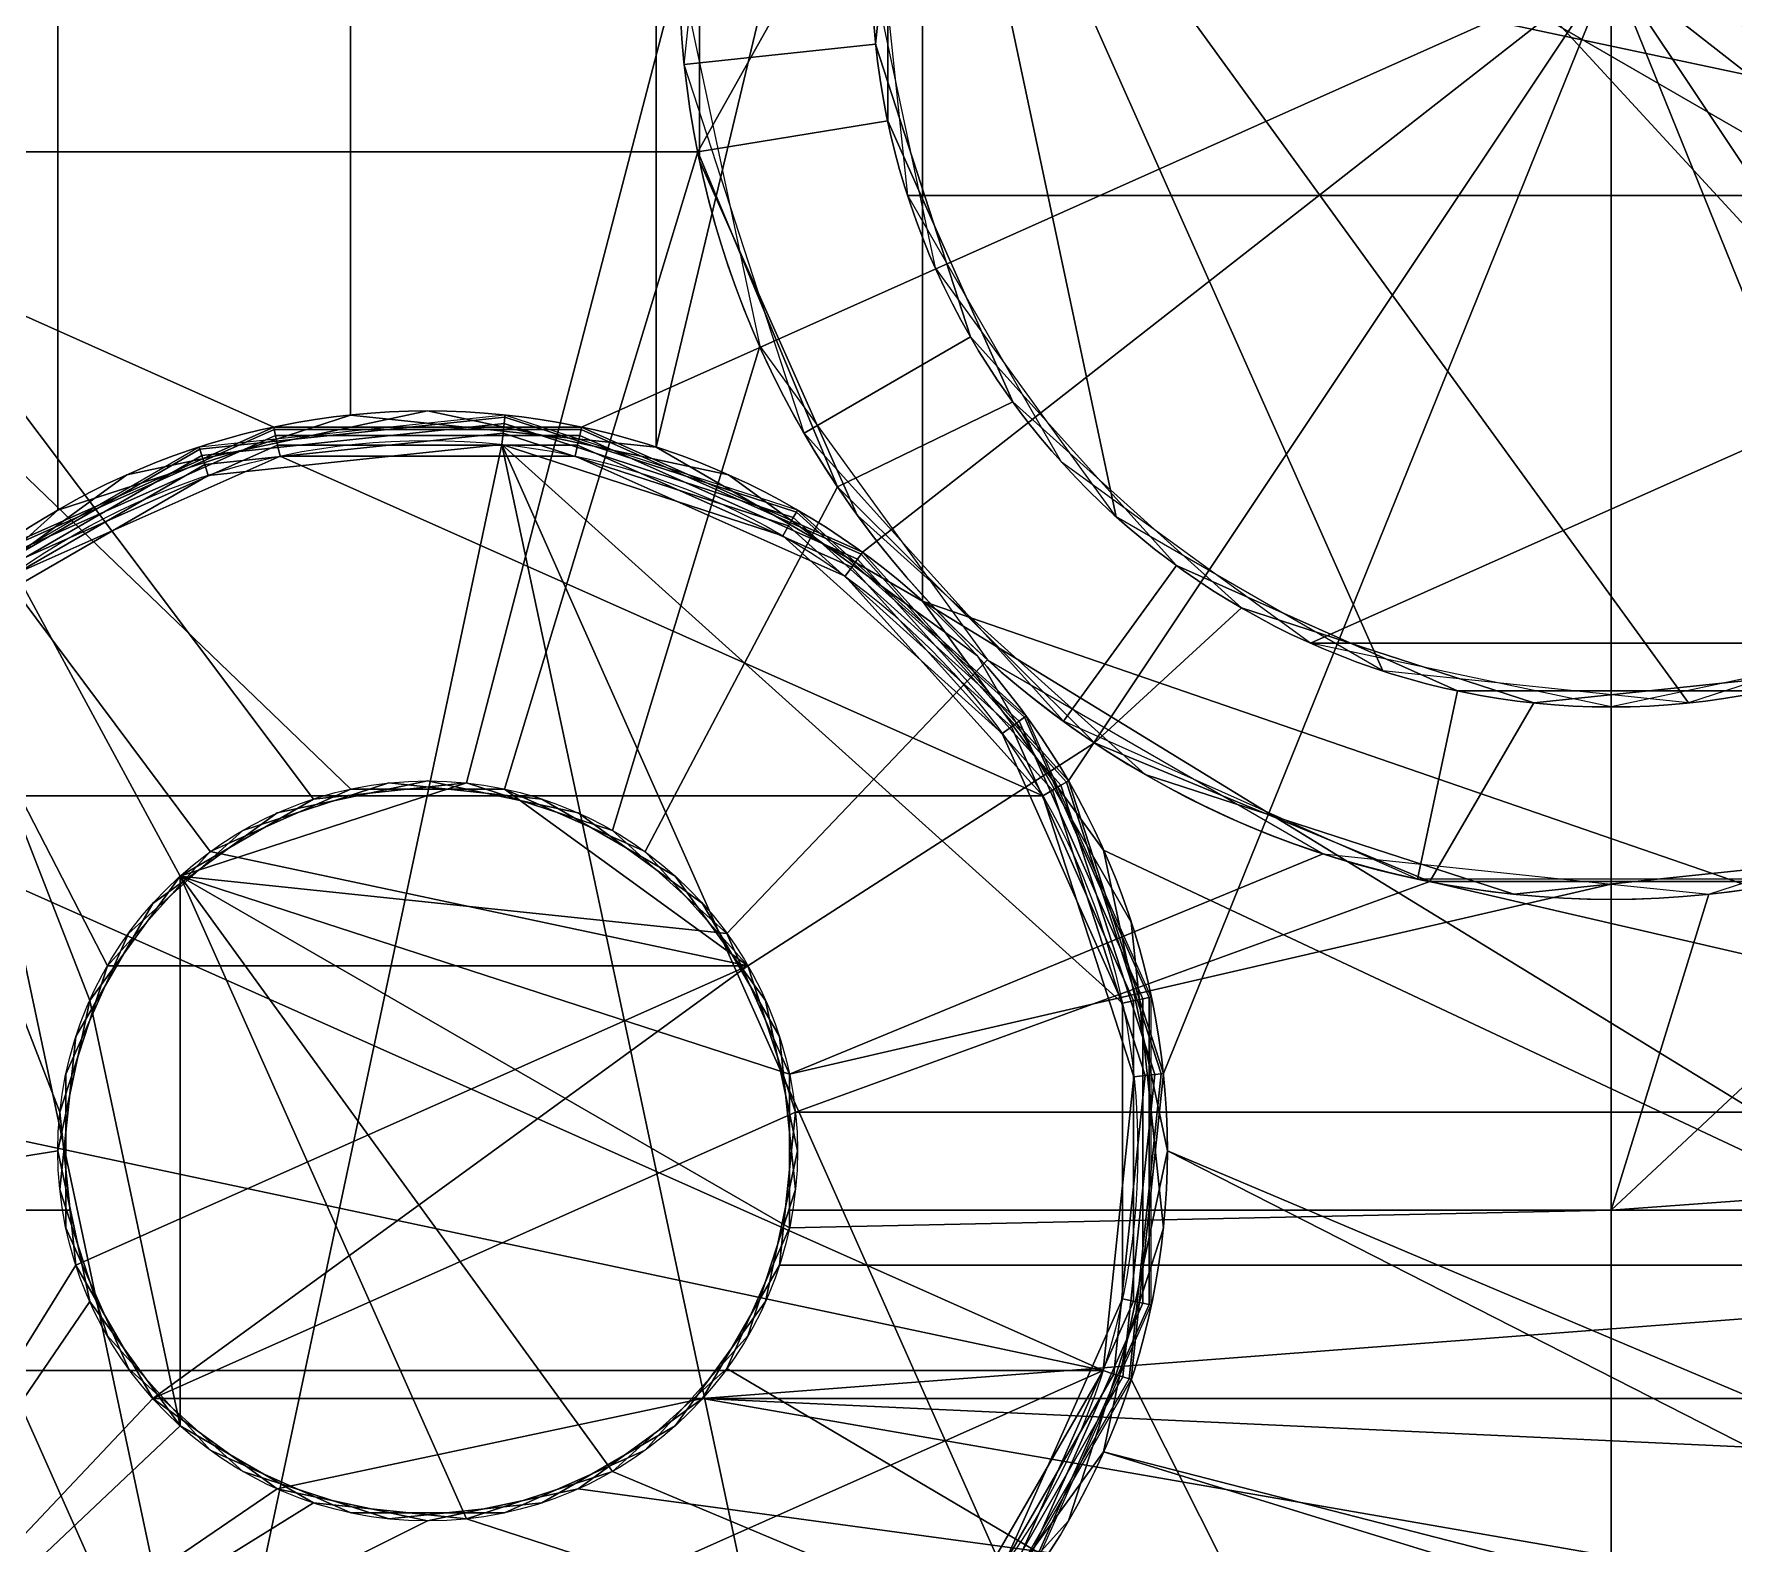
# Model space of a CAD drawing. Header units: millimetres. Extents: x -7.6 to 23.6, y 0 to 40.
# Drawn here: x 2.67 to 8.41, y 2.67 to 7.77 of the extents above; entities that cross this region are included whole.
import ezdxf

# ---------------------------------------------------------------- set-up
doc = ezdxf.new("R2010")
doc.units = ezdxf.units.MM
doc.layers.add('1', color=7, linetype='CONTINUOUS', true_color=0xffffff)

msp = doc.modelspace()

# ---------------------------------------------------------------- linework, layer by layer
at = {"layer": '1', "color": 253, "linetype": 'CONTINUOUS', "lineweight": 13}
for p, q in [((1.5, 7.375), (4.9126, 7.375)), ((1.5, 7.375, 2.2), (4.9126, 7.375, 2.2)), ((4.9126, 7.375, 2.2), (4.9126, 7.375))]:
    msp.add_line(p, q, dxfattribs=at)
at = {"layer": '1', "color": 30, "linetype": 'CONTINUOUS', "lineweight": 13}
for centre, radius in [((8, 8, 6.4), 3.15), ((8, 8, 3.2), 3.15), ((8, 8, 6.4), 2.5), ((8, 8, 8.6), 2.5), ((8, 8, 3.2), 2.5), ((8, 8, 5.4), 2.5), ((4, 4, 9.6), 2.5), ((4, 4, 6.4), 2.5), ((4, 4, 11.4), 2.4), ((4, 4, 8.2), 2.4), ((4, 4, 10.15), 1.25), ((4, 4, 8.6), 1.25), ((4, 4, 6.95), 1.25), ((4, 4, 5.4), 1.25)]:
    msp.add_circle(centre, radius, dxfattribs=at)
at = {"layer": '1', "color": 30, "linetype": 'CONTINUOUS', "lineweight": 13, "extrusion": (0, 0, -1)}
for centre, radius in [((-8, 8, -8.6), 3.15), ((-8, 8, -5.4), 3.15), ((-4, 4, -11.3), 2.5), ((-4, 4, -8.1), 2.5)]:
    msp.add_circle(centre, radius, dxfattribs=at)
at = {"layer": '1', "color": 253, "linetype": 'CONTINUOUS', "lineweight": 13}
for centre, radius in [((8, 8, 2.2), 2.5), ((4, 4, 3.2), 2.5), ((4, 4, 5), 2.4), ((4, 4, 3.75), 1.25), ((4, 4, 2.2), 1.25)]:
    msp.add_circle(centre, radius, dxfattribs=at)
at = {"layer": '1', "color": 253, "linetype": 'CONTINUOUS', "lineweight": 13, "extrusion": (0, 0, -1)}
for centre in [(-8, 8), (-4, 4, -4.9)]:
    msp.add_circle(centre, 2.5, dxfattribs=at)
for centre in [(-8, 8, -2.2), (-8, 8)]:
    msp.add_arc(centre, 3.15, 191.44415, 348.55585, dxfattribs=at)
at = {"layer": '1', "color": 253, "linetype": 'CONTINUOUS', "lineweight": 13}
for points in [[(10.75, 6.1651, 3.2), (6.5, 12, 3.2), (6.2839, 10.9832, 3.2)], [(10.75, 9.8349, 3.2), (6.5, 12, 3.2), (10.75, 6.1651, 3.2)], [(6.2839, 10.9832, 3.2), (5.6728, 10.1421, 3.2), (9.9775, 5.4695, 3.2), (10.75, 6.1651, 3.2)], [(2.75, 9.8349, 3.2), (1.9775, 10.5305, 3.2), (1.9775, 5.4695, 3.2)], [(5.8349, 9.25, 2.2), (6.5305, 10.0225, 2.2), (7.4802, 10.4454, 2.2), (10.3776, 7.2275, 2.2)], [(10.3776, 7.2275, 2.2), (7.4802, 10.4454, 2.2), (8.5198, 10.4454, 2.2)], [(5.6728, 10.1421, 3.2), (4.7725, 6.3776, 3.2), (5.6728, 5.8579, 3.2)], [(4.7725, 6.3776, 3.2), (5.6728, 10.1421, 3.2), (4.7725, 9.6224, 3.2)], [(5.6728, 5.8579, 3.2), (9.5546, 4.5198, 3.2), (9.9775, 5.4695, 3.2), (5.6728, 10.1421, 3.2)], [(2.75, 9.8349, 3.2), (1.9775, 5.4695, 3.2), (2.75, 6.1651, 3.2)], [(2.75, 6.1651, 3.2), (3.7387, 6.4863, 3.2), (3.7387, 9.5137, 3.2), (2.75, 9.8349, 3.2)], [(4.7725, 9.6224, 3.2), (3.7387, 9.5137, 3.2), (3.7387, 6.4863, 3.2), (4.7725, 6.3776, 3.2)], [(10.3776, 7.2275, 2.2), (5.5137, 8.2613, 2.2), (5.8349, 9.25, 2.2)], [(5.6224, 8.7725), (5.6224, 8.7725, 2.2), (5.5137, 7.7387, 2.2), (5.5137, 7.7387)], [(4.9126, 7.375), (1.5, 7.375), (1.5, 8.625), (5.5546, 8.5198)], [(4.9126, 7.375), (5.5546, 8.5198), (5.5546, 7.4802)], [(5.6224, 7.2275, 2.2), (5.5137, 8.2613, 2.2), (10.3776, 7.2275, 2.2)], [(5.5137, 7.7387), (5.5137, 7.7387, 2.2), (5.8349, 6.75, 2.2), (5.8349, 6.75)], [(5.5546, 7.4802), (5.9775, 6.5305), (5.3851, 6.2436), (4.9126, 7.375)], [(1.5, 7.375, 2.2), (4.9126, 7.375, 2.2), (4.2599, 5.2227, 2.2), (3.7401, 5.2227, 2.2)], [(1.5, 7.375, 2.2), (3.2653, 5.0113, 2.2), (2.9175, 4.625, 2.2)], [(3.7401, 5.2227, 2.2), (3.2653, 5.0113, 2.2), (1.5, 7.375, 2.2)], [(1.5, 1.5, 2.2), (1.5, 7.375, 2.2), (2.7568, 4.1307, 2.2), (2.8112, 3.6137, 2.2)], [(2.9175, 4.625, 2.2), (2.7568, 4.1307, 2.2), (1.5, 7.375, 2.2)], [(1.5, 7.375, 2.2), (1.5, 7.375), (4.9126, 7.375), (4.9126, 7.375, 2.2)], [(4.9126, 7.375, 2.2), (5.3851, 6.2436, 2.2), (4.7347, 5.0113, 2.2), (4.2599, 5.2227, 2.2)], [(5.3851, 6.2436), (5.3851, 6.2436, 2.2), (4.9126, 7.375, 2.2), (4.9126, 7.375)], [(10.3776, 7.2275, 2.2), (6.9832, 5.7161, 2.2), (6.1421, 6.3272, 2.2), (5.6224, 7.2275, 2.2)], [(6.9832, 5.7161, 2.2), (10.3776, 7.2275, 2.2), (9.8579, 6.3272, 2.2), (9.0168, 5.7161, 2.2)], [(5.8349, 6.75), (5.8349, 6.75, 2.2), (6.5305, 5.9775, 2.2), (6.5305, 5.9775)], [(2.9832, 6.2839, 3.2), (2.9832, 6.2839, 4.9), (4, 6.5, 4.9), (4, 6.5, 3.2)], [(4, 6.5, 3.2), (4, 6.5, 4.9), (5.0168, 6.2839, 4.9), (5.0168, 6.2839, 3.2)], [(5.9775, 6.5305), (6.75, 5.8349), (6.2538, 5.3783), (5.3851, 6.2436)], [(2.535, 6.0164, 4.9383), (3.4818, 6.4379, 4.9383), (3.4802, 6.4454, 4.9), (2.5305, 6.0225, 4.9)], [(2.5478, 5.9988, 4.9707), (3.4863, 6.4167, 4.9707), (3.4818, 6.4379, 4.9383), (2.535, 6.0164, 4.9383)], [(3.4818, 6.4379, 4.9383), (4.5182, 6.4379, 4.9383), (4.5198, 6.4454, 4.9), (3.4802, 6.4454, 4.9)], [(3.4863, 6.4167, 4.9707), (4.5137, 6.4167, 4.9707), (4.5182, 6.4379, 4.9383), (3.4818, 6.4379, 4.9383)], [(4.5137, 6.4167, 4.9707), (5.4522, 5.9988, 4.9707), (5.465, 6.0164, 4.9383), (4.5182, 6.4379, 4.9383)], [(4.5182, 6.4379, 4.9383), (5.465, 6.0164, 4.9383), (5.4695, 6.0225, 4.9), (4.5198, 6.4454, 4.9)], [(2.5668, 5.9726, 4.9924), (3.4931, 6.385, 4.9924), (3.4863, 6.4167, 4.9707), (2.5478, 5.9988, 4.9707)], [(2.5893, 5.9416, 5), (3.501, 6.3476, 5), (3.4931, 6.385, 4.9924), (2.5668, 5.9726, 4.9924)], [(3.4931, 6.385, 4.9924), (4.5069, 6.385, 4.9924), (4.5137, 6.4167, 4.9707), (3.4863, 6.4167, 4.9707)], [(3.501, 6.3476, 5), (4.499, 6.3476, 5), (4.5069, 6.385, 4.9924), (3.4931, 6.385, 4.9924)], [(4.499, 6.3476, 5), (5.4107, 5.9416, 5), (5.4332, 5.9726, 4.9924), (4.5069, 6.385, 4.9924)], [(4.5069, 6.385, 4.9924), (5.4332, 5.9726, 4.9924), (5.4522, 5.9988, 4.9707), (4.5137, 6.4167, 4.9707)], [(3.501, 6.3476, 5), (2.5893, 5.9416, 5), (1.9215, 5.2, 5), (6.0785, 5.2, 5)], [(6.0785, 5.2, 5), (5.4107, 5.9416, 5), (4.499, 6.3476, 5), (3.501, 6.3476, 5)], [(2.1421, 5.6728, 3.2), (2.1421, 5.6728, 4.9), (2.9832, 6.2839, 4.9), (2.9832, 6.2839, 3.2)], [(5.0168, 6.2839, 3.2), (5.0168, 6.2839, 4.9), (5.8579, 5.6728, 4.9), (5.8579, 5.6728, 3.2)], [(5.0825, 4.625, 2.2), (4.7347, 5.0113, 2.2), (5.3851, 6.2436, 2.2), (6.2538, 5.3783, 2.2)], [(6.2538, 5.3783), (6.2538, 5.3783, 2.2), (5.3851, 6.2436, 2.2), (5.3851, 6.2436)], [(5.4332, 5.9726, 4.9924), (6.1116, 5.2191, 4.9924), (6.1397, 5.2354, 4.9707), (5.4522, 5.9988, 4.9707)], [(5.4522, 5.9988, 4.9707), (6.1397, 5.2354, 4.9707), (6.1585, 5.2462, 4.9383), (5.465, 6.0164, 4.9383)], [(5.465, 6.0164, 4.9383), (6.1585, 5.2462, 4.9383), (6.1651, 5.25, 4.9), (5.4695, 6.0225, 4.9)], [(6.5305, 5.9775), (6.5305, 5.9775, 2.2), (7.4802, 5.5546, 2.2), (7.4802, 5.5546)], [(5.4107, 5.9416, 5), (6.0785, 5.2, 5), (6.1116, 5.2191, 4.9924), (5.4332, 5.9726, 4.9924)], [(5.6728, 5.8579, 3.2), (9.5546, 3.4802, 3.2), (9.5546, 4.5198, 3.2)], [(9.5546, 3.4802, 3.2), (5.6728, 5.8579, 3.2), (6.2839, 5.0168, 3.2)], [(7.387, 4.9102), (6.2538, 5.3783), (6.75, 5.8349), (7.7387, 5.5137)], [(9.0168, 5.7161, 2.2), (8, 5.5, 2.2), (6.9832, 5.7161, 2.2)], [(5.8579, 5.6728, 3.2), (5.8579, 5.6728, 4.9), (6.3776, 4.7725, 4.9), (6.3776, 4.7725, 3.2)], [(8.613, 4.9102), (7.387, 4.9102), (7.7387, 5.5137), (8.7725, 5.6224)], [(7.4802, 5.5546), (7.4802, 5.5546, 2.2), (8.5198, 5.5546, 2.2), (8.5198, 5.5546)], [(5.2432, 4.1307, 2.2), (5.0825, 4.625, 2.2), (6.2538, 5.3783, 2.2), (7.387, 4.9102, 2.2)], [(7.387, 4.9102), (7.387, 4.9102, 2.2), (6.2538, 5.3783, 2.2), (6.2538, 5.3783)], [(4, 5.25, 2.2), (4, 5.25, 3.75), (3.4916, 5.1419, 3.75), (3.4916, 5.1419, 2.2)], [(4.5084, 5.1419, 2.2), (4.5084, 5.1419, 3.75), (4, 5.25, 3.75), (4, 5.25, 2.2)], [(6.1116, 5.2191, 4.9924), (6.4249, 4.2549, 4.9924), (6.4572, 4.2583, 4.9707), (6.1397, 5.2354, 4.9707)], [(6.1397, 5.2354, 4.9707), (6.4572, 4.2583, 4.9707), (6.4787, 4.2605, 4.9383), (6.1585, 5.2462, 4.9383)], [(6.1585, 5.2462, 4.9383), (6.4787, 4.2605, 4.9383), (6.4863, 4.2613, 4.9), (6.1651, 5.25, 4.9)], [(1.9215, 5.2, 5), (1.6131, 4.2509, 5), (6.2825, 3.2584, 5)], [(1.9215, 5.2, 5), (6.2825, 3.2584, 5), (6.3869, 4.2509, 5), (6.0785, 5.2, 5)], [(5.0825, 4.625, 3.75), (3.2653, 5.0113, 3.75), (3.7401, 5.2227, 3.75), (4.2599, 5.2227, 3.75)], [(4.2599, 5.2227, 3.75), (4.7347, 5.0113, 3.75), (5.0825, 4.625, 3.75)], [(6.0785, 5.2, 5), (6.3869, 4.2509, 5), (6.4249, 4.2549, 4.9924), (6.1116, 5.2191, 4.9924)], [(3.4916, 5.1419, 2.2), (3.4916, 5.1419, 3.75), (3.0711, 4.8364, 3.75), (3.0711, 4.8364, 2.2)], [(4.9289, 4.8364, 2.2), (4.9289, 4.8364, 3.75), (4.5084, 5.1419, 3.75), (4.5084, 5.1419, 2.2)], [(2.9175, 4.625, 3.75), (3.2653, 5.0113, 3.75), (5.0825, 4.625, 3.75)], [(6.2839, 5.0168, 3.2), (6.5, 4, 3.2), (9.9775, 2.5305, 3.2), (9.5546, 3.4802, 3.2)], [(7.387, 4.9102, 2.2), (10.7568, 4.1307, 2.2), (5.2432, 4.1307, 2.2)], [(10.7568, 4.1307, 2.2), (7.387, 4.9102, 2.2), (8.613, 4.9102, 2.2)], [(8.613, 4.9102), (8.613, 4.9102, 2.2), (7.387, 4.9102, 2.2), (7.387, 4.9102)], [(3.0711, 4.8364, 2.2), (3.0711, 4.8364, 3.75), (2.8112, 4.3863, 3.75), (2.8112, 4.3863, 2.2)], [(5.1888, 4.3863, 2.2), (5.1888, 4.3863, 3.75), (4.9289, 4.8364, 3.75), (4.9289, 4.8364, 2.2)], [(6.3776, 4.7725, 3.2), (6.3776, 4.7725, 4.9), (6.4863, 3.7387, 4.9), (6.4863, 3.7387, 3.2)], [(5.0825, 4.625, 3.75), (2.8112, 3.6137, 3.75), (2.7568, 4.1307, 3.75), (2.9175, 4.625, 3.75)], [(5.0825, 4.625, 3.75), (3.0711, 3.1636, 3.75), (2.8112, 3.6137, 3.75)], [(3.0711, 3.1636, 3.75), (5.0825, 4.625, 3.75), (5.2432, 4.1307, 3.75)], [(2.8112, 4.3863, 2.2), (2.8112, 4.3863, 3.75), (2.7568, 3.8693, 3.75), (2.7568, 3.8693, 2.2)], [(5.2432, 3.8693, 2.2), (5.2432, 3.8693, 3.75), (5.1888, 4.3863, 3.75), (5.1888, 4.3863, 2.2)], [(6.3869, 4.2509, 5), (6.2825, 3.2584, 5), (6.3189, 3.2465, 4.9924), (6.4249, 4.2549, 4.9924)], [(6.4249, 4.2549, 4.9924), (6.3189, 3.2465, 4.9924), (6.3498, 3.2365, 4.9707), (6.4572, 4.2583, 4.9707)], [(6.4572, 4.2583, 4.9707), (6.3498, 3.2365, 4.9707), (6.3704, 3.2298, 4.9383), (6.4787, 4.2605, 4.9383)], [(6.4787, 4.2605, 4.9383), (6.3704, 3.2298, 4.9383), (6.3776, 3.2275, 4.9), (6.4863, 4.2613, 4.9)], [(6.2825, 3.2584, 5), (1.6131, 4.2509, 5), (1.7175, 3.2584, 5)], [(5.2432, 4.1307, 3.75), (5.1888, 3.6137, 3.75), (4.9289, 3.1636, 3.75), (3.0711, 3.1636, 3.75)], [(5.1888, 3.6137, 2.2), (5.2432, 4.1307, 2.2), (10.7568, 4.1307, 2.2), (10.8112, 3.6137, 2.2)], [(10.75, 1.8349, 3.2), (6.5, 4, 3.2), (6.2839, 2.9832, 3.2)], [(6.5, 4, 3.2), (10.75, 1.8349, 3.2), (9.9775, 2.5305, 3.2)], [(2.7568, 3.8693, 2.2), (2.7568, 3.8693, 3.75), (2.9175, 3.375, 3.75), (2.9175, 3.375, 2.2)], [(5.0825, 3.375, 2.2), (5.0825, 3.375, 3.75), (5.2432, 3.8693, 3.75), (5.2432, 3.8693, 2.2)], [(6.4863, 3.7387, 3.2), (6.4863, 3.7387, 4.9), (6.1651, 2.75, 4.9), (6.1651, 2.75, 3.2)], [(1.5, 1.5, 2.2), (2.8112, 3.6137, 2.2), (3.0711, 3.1636, 2.2)], [(4.9289, 3.1636, 2.2), (10.8112, 3.6137, 2.2), (11.0711, 3.1636, 2.2)], [(10.8112, 3.6137, 2.2), (4.9289, 3.1636, 2.2), (5.1888, 3.6137, 2.2)], [(2.9175, 3.375, 2.2), (2.9175, 3.375, 3.75), (3.2653, 2.9887, 3.75), (3.2653, 2.9887, 2.2)], [(4.7347, 2.9887, 2.2), (4.7347, 2.9887, 3.75), (5.0825, 3.375, 3.75), (5.0825, 3.375, 2.2)], [(1.7175, 3.2584, 5), (2.2165, 2.3941, 5), (3.0238, 1.8075, 5), (6.2825, 3.2584, 5)], [(4.9762, 1.8075, 5), (5.7835, 2.3941, 5), (6.2825, 3.2584, 5), (3.0238, 1.8075, 5)], [(6.2825, 3.2584, 5), (5.7835, 2.3941, 5), (5.812, 2.3685, 4.9924), (6.3189, 3.2465, 4.9924)], [(6.3189, 3.2465, 4.9924), (5.812, 2.3685, 4.9924), (5.8361, 2.3468, 4.9707), (6.3498, 3.2365, 4.9707)], [(6.3498, 3.2365, 4.9707), (5.8361, 2.3468, 4.9707), (5.8522, 2.3323, 4.9383), (6.3704, 3.2298, 4.9383)], [(6.3704, 3.2298, 4.9383), (5.8522, 2.3323, 4.9383), (5.8579, 2.3272, 4.9), (6.3776, 3.2275, 4.9)], [(3.0711, 3.1636, 2.2), (3.4916, 2.8581, 2.2), (1.5, 1.5, 2.2)], [(3.4916, 2.8581, 3.75), (3.0711, 3.1636, 3.75), (4.9289, 3.1636, 3.75)], [(4.9289, 3.1636, 3.75), (4.5084, 2.8581, 3.75), (4, 2.75, 3.75), (3.4916, 2.8581, 3.75)], [(4.5084, 2.8581, 2.2), (4.9289, 3.1636, 2.2), (14.5, 1.5, 2.2)], [(14.5, 1.5, 2.2), (4.9289, 3.1636, 2.2), (11.4916, 2.8581, 2.2), (12, 2.75, 2.2)], [(11.0711, 3.1636, 2.2), (11.4916, 2.8581, 2.2), (4.9289, 3.1636, 2.2)], [(3.2653, 2.9887, 2.2), (3.2653, 2.9887, 3.75), (3.7401, 2.7773, 3.75), (3.7401, 2.7773, 2.2)], [(4.2599, 2.7773, 2.2), (4.2599, 2.7773, 3.75), (4.7347, 2.9887, 3.75), (4.7347, 2.9887, 2.2)], [(6.2839, 2.9832, 3.2), (5.6728, 2.1421, 3.2), (16, 0, 3.2)], [(6.2839, 2.9832, 3.2), (16, 0, 3.2), (11.7387, 1.5137, 3.2), (10.75, 1.8349, 3.2)], [(14.5, 1.5, 2.2), (1.5, 1.5, 2.2), (4, 2.75, 2.2), (4.5084, 2.8581, 2.2)], [(3.4916, 2.8581, 2.2), (4, 2.75, 2.2), (1.5, 1.5, 2.2)], [(3.7401, 2.7773, 2.2), (3.7401, 2.7773, 3.75), (4.2599, 2.7773, 3.75), (4.2599, 2.7773, 2.2)], [(6.1651, 2.75, 3.2), (6.1651, 2.75, 4.9), (5.4695, 1.9775, 4.9), (5.4695, 1.9775, 3.2)]]:
    msp.add_3dface(points, dxfattribs=at)
at = {"layer": '1', "color": 30, "linetype": 'CONTINUOUS', "lineweight": 13}
for points in [[(10.4454, 7.4802, 8.6), (7.2275, 10.3776, 8.6), (8.2613, 10.4863, 8.6), (9.25, 10.1651, 8.6)], [(10.4454, 7.4802, 5.4), (7.2275, 10.3776, 5.4), (8.2613, 10.4863, 5.4), (9.25, 10.1651, 5.4)], [(10.4454, 7.4802, 8.6), (5.7161, 9.0168, 8.6), (6.3272, 9.8579, 8.6), (7.2275, 10.3776, 8.6)], [(10.4454, 7.4802, 5.4), (5.7161, 9.0168, 5.4), (6.3272, 9.8579, 5.4), (7.2275, 10.3776, 5.4)], [(5.6224, 8.7725, 6.4), (5.5137, 7.7387, 6.4), (4.8673, 7.6707, 6.4), (5.0042, 8.9734, 6.4)], [(5.6224, 8.7725, 3.2), (5.5137, 7.7387, 3.2), (4.8673, 7.6707, 3.2), (5.0042, 8.9734, 3.2)], [(6.3272, 6.1421, 8.6), (5.7161, 6.9832, 8.6), (5.5, 8, 8.6), (5.7161, 9.0168, 8.6)], [(6.3272, 6.1421, 5.4), (5.7161, 6.9832, 5.4), (5.5, 8, 5.4), (5.7161, 9.0168, 5.4)], [(5.7161, 9.0168, 8.6), (7.2275, 5.6224, 8.6), (6.3272, 6.1421, 8.6)], [(5.7161, 9.0168, 8.6), (10.0225, 6.5305, 8.6), (9.25, 5.8349, 8.6), (8.2613, 5.5137, 8.6)], [(8.2613, 5.5137, 8.6), (7.2275, 5.6224, 8.6), (5.7161, 9.0168, 8.6)], [(5.7161, 9.0168, 8.6), (10.4454, 7.4802, 8.6), (10.0225, 6.5305, 8.6)], [(5.7161, 9.0168, 5.4), (7.2275, 5.6224, 5.4), (6.3272, 6.1421, 5.4)], [(5.7161, 9.0168, 5.4), (10.0225, 6.5305, 5.4), (9.25, 5.8349, 5.4), (8.2613, 5.5137, 5.4)], [(8.2613, 5.5137, 5.4), (7.2275, 5.6224, 5.4), (5.7161, 9.0168, 5.4)], [(5.7161, 9.0168, 5.4), (10.4454, 7.4802, 5.4), (10.0225, 6.5305, 5.4)], [(4.9188, 7.3451, 6.4), (4.9188, 7.3451, 8.6), (4.9188, 8.6549, 8.6), (4.9188, 8.6549, 6.4)], [(4.9188, 7.3451, 3.2), (4.9188, 7.3451, 5.4), (4.9188, 8.6549, 5.4), (4.9188, 8.6549, 3.2)], [(5.5546, 8.5198, 6.4), (5.5546, 8.5198, 8.6), (5.5546, 7.4802, 8.6), (5.5546, 7.4802, 6.4)], [(5.5546, 8.5198, 3.2), (5.5546, 8.5198, 5.4), (5.5546, 7.4802, 5.4), (5.5546, 7.4802, 3.2)], [(8, 8, 9.6), (0, 8, 9.6), (3.4802, 6.4454, 9.6), (4.5198, 6.4454, 9.6)], [(2.5305, 6.0225, 9.6), (3.4802, 6.4454, 9.6), (0, 8, 9.6)], [(8, 8, 6.4), (0, 8, 6.4), (3.4802, 6.4454, 6.4), (4.5198, 6.4454, 6.4)], [(2.5305, 6.0225, 6.4), (3.4802, 6.4454, 6.4), (0, 8, 6.4)], [(1.5, 8, 8.6), (3.6137, 5.1888, 8.6), (3.1636, 4.9289, 8.6)], [(3.1636, 4.9289, 8.6), (2.8581, 4.5084, 8.6), (1.5, 8, 8.6)], [(4.1307, 5.2432, 8.6), (3.6137, 5.1888, 8.6), (1.5, 8, 8.6), (4.85, 8, 8.6)], [(2.8581, 4.5084, 8.6), (2.75, 4, 8.6), (1.5, 3.8, 8.6), (1.5, 8, 8.6)], [(1.5, 8, 5.4), (3.6137, 5.1888, 5.4), (3.1636, 4.9289, 5.4)], [(3.1636, 4.9289, 5.4), (2.8581, 4.5084, 5.4), (1.5, 8, 5.4)], [(4.1307, 5.2432, 5.4), (3.6137, 5.1888, 5.4), (1.5, 8, 5.4), (4.85, 8, 5.4)], [(2.8581, 4.5084, 5.4), (2.75, 4, 5.4), (1.5, 3.8, 5.4), (1.5, 8, 5.4)], [(4.85, 8, 8.6), (5.1223, 6.7188, 8.6), (4.625, 5.0825, 8.6), (4.1307, 5.2432, 8.6)], [(4.85, 8, 5.4), (5.1223, 6.7188, 5.4), (4.625, 5.0825, 5.4), (4.1307, 5.2432, 5.4)], [(4.5198, 6.4454, 9.6), (5.4695, 6.0225, 9.6), (8, 8, 9.6)], [(4.5198, 6.4454, 6.4), (5.4695, 6.0225, 6.4), (8, 8, 6.4)], [(8, 8, 9.6), (5.4695, 6.0225, 9.6), (6.1651, 5.25, 9.6)], [(8, 8, 6.4), (5.4695, 6.0225, 6.4), (6.1651, 5.25, 6.4)], [(6.1651, 5.25, 9.6), (6.4863, 4.2613, 9.6), (8, 8, 9.6)], [(6.1651, 5.25, 6.4), (6.4863, 4.2613, 6.4), (8, 8, 6.4)], [(8, 0, 9.6), (8, 8, 9.6), (6.4863, 4.2613, 9.6), (6.3776, 3.2275, 9.6)], [(8, 0, 6.4), (8, 8, 6.4), (6.4863, 4.2613, 6.4), (6.3776, 3.2275, 6.4)], [(8, 8, 9.6), (9.5137, 4.2613, 9.6), (9.8349, 5.25, 9.6)], [(9.8349, 5.25, 9.6), (10.5305, 6.0225, 9.6), (8, 8, 9.6)], [(15.25, 8, 9.6), (8, 8, 9.6), (11.4802, 6.4454, 9.6), (12.5198, 6.4454, 9.6)], [(9.6224, 3.2275, 9.6), (9.5137, 4.2613, 9.6), (8, 8, 9.6), (8, 0, 9.6)], [(10.5305, 6.0225, 9.6), (11.4802, 6.4454, 9.6), (8, 8, 9.6)], [(8, 8, 6.4), (9.5137, 4.2613, 6.4), (9.8349, 5.25, 6.4)], [(9.8349, 5.25, 6.4), (10.5305, 6.0225, 6.4), (8, 8, 6.4)], [(15.25, 8, 6.4), (8, 8, 6.4), (11.4802, 6.4454, 6.4), (12.5198, 6.4454, 6.4)], [(9.6224, 3.2275, 6.4), (9.5137, 4.2613, 6.4), (8, 8, 6.4), (8, 0, 6.4)], [(10.5305, 6.0225, 6.4), (11.4802, 6.4454, 6.4), (8, 8, 6.4)], [(5.272, 6.425, 6.4), (4.8673, 7.6707, 6.4), (5.5137, 7.7387, 6.4), (5.8349, 6.75, 6.4)], [(5.272, 6.425, 3.2), (4.8673, 7.6707, 3.2), (5.5137, 7.7387, 3.2), (5.8349, 6.75, 3.2)], [(5.5546, 7.4802, 6.4), (5.5546, 7.4802, 8.6), (5.9775, 6.5305, 8.6), (5.9775, 6.5305, 6.4)], [(5.5546, 7.4802, 3.2), (5.5546, 7.4802, 5.4), (5.9775, 6.5305, 5.4), (5.9775, 6.5305, 3.2)], [(5.4516, 6.1485, 6.4), (5.4516, 6.1485, 8.6), (4.9188, 7.3451, 8.6), (4.9188, 7.3451, 6.4)], [(5.4516, 6.1485, 3.2), (5.4516, 6.1485, 5.4), (4.9188, 7.3451, 5.4), (4.9188, 7.3451, 3.2)], [(6.1485, 5.4516, 6.4), (5.272, 6.425, 6.4), (5.8349, 6.75, 6.4), (6.5305, 5.9775, 6.4)], [(6.1485, 5.4516, 3.2), (5.272, 6.425, 3.2), (5.8349, 6.75, 3.2), (6.5305, 5.9775, 3.2)], [(5.1223, 6.7188, 8.6), (5.8922, 5.6591, 8.6), (5.0113, 4.7347, 8.6), (4.625, 5.0825, 8.6)], [(5.1223, 6.7188, 5.4), (5.8922, 5.6591, 5.4), (5.0113, 4.7347, 5.4), (4.625, 5.0825, 5.4)], [(5.9775, 6.5305, 6.4), (5.9775, 6.5305, 8.6), (6.75, 5.8349, 8.6), (6.75, 5.8349, 6.4)], [(5.9775, 6.5305, 3.2), (5.9775, 6.5305, 5.4), (6.75, 5.8349, 5.4), (6.75, 5.8349, 3.2)], [(2.75, 6.1651, 9.6), (2.75, 6.1651, 11.3), (3.7387, 6.4863, 11.3), (3.7387, 6.4863, 9.6)], [(2.75, 6.1651, 6.4), (2.75, 6.1651, 8.1), (3.7387, 6.4863, 8.1), (3.7387, 6.4863, 6.4)], [(3.2298, 6.3704, 11.3383), (4.2605, 6.4787, 11.3383), (4.2613, 6.4863, 11.3), (3.2275, 6.3776, 11.3)], [(3.2298, 6.3704, 8.1383), (4.2605, 6.4787, 8.1383), (4.2613, 6.4863, 8.1), (3.2275, 6.3776, 8.1)], [(3.2365, 6.3498, 11.3707), (4.2583, 6.4572, 11.3707), (4.2605, 6.4787, 11.3383), (3.2298, 6.3704, 11.3383)], [(3.2365, 6.3498, 8.1707), (4.2583, 6.4572, 8.1707), (4.2605, 6.4787, 8.1383), (3.2298, 6.3704, 8.1383)], [(3.2465, 6.3189, 11.3924), (4.2549, 6.4249, 11.3924), (4.2583, 6.4572, 11.3707), (3.2365, 6.3498, 11.3707)], [(3.2465, 6.3189, 8.1924), (4.2549, 6.4249, 8.1924), (4.2583, 6.4572, 8.1707), (3.2365, 6.3498, 8.1707)], [(3.7387, 6.4863, 9.6), (3.7387, 6.4863, 11.3), (4.7725, 6.3776, 11.3), (4.7725, 6.3776, 9.6)], [(3.7387, 6.4863, 6.4), (3.7387, 6.4863, 8.1), (4.7725, 6.3776, 8.1), (4.7725, 6.3776, 6.4)], [(4.2549, 6.4249, 11.3924), (5.2191, 6.1116, 11.3924), (5.2354, 6.1397, 11.3707), (4.2583, 6.4572, 11.3707)], [(4.2549, 6.4249, 8.1924), (5.2191, 6.1116, 8.1924), (5.2354, 6.1397, 8.1707), (4.2583, 6.4572, 8.1707)], [(4.2583, 6.4572, 11.3707), (5.2354, 6.1397, 11.3707), (5.2462, 6.1585, 11.3383), (4.2605, 6.4787, 11.3383)], [(4.2583, 6.4572, 8.1707), (5.2354, 6.1397, 8.1707), (5.2462, 6.1585, 8.1383), (4.2605, 6.4787, 8.1383)], [(4.2605, 6.4787, 11.3383), (5.2462, 6.1585, 11.3383), (5.25, 6.1651, 11.3), (4.2613, 6.4863, 11.3)], [(4.2605, 6.4787, 8.1383), (5.2462, 6.1585, 8.1383), (5.25, 6.1651, 8.1), (4.2613, 6.4863, 8.1)], [(2.3323, 5.8522, 11.3383), (3.2298, 6.3704, 11.3383), (3.2275, 6.3776, 11.3), (2.3272, 5.8579, 11.3)], [(2.3323, 5.8522, 8.1383), (3.2298, 6.3704, 8.1383), (3.2275, 6.3776, 8.1), (2.3272, 5.8579, 8.1)], [(3.2584, 1.7175, 11.4), (4.2509, 6.3869, 11.4), (3.2584, 6.2825, 11.4), (2.3941, 5.7835, 11.4)], [(3.2584, 1.7175, 8.2), (4.2509, 6.3869, 8.2), (3.2584, 6.2825, 8.2), (2.3941, 5.7835, 8.2)], [(3.2584, 6.2825, 11.4), (4.2509, 6.3869, 11.4), (4.2549, 6.4249, 11.3924), (3.2465, 6.3189, 11.3924)], [(3.2584, 6.2825, 8.2), (4.2509, 6.3869, 8.2), (4.2549, 6.4249, 8.1924), (3.2465, 6.3189, 8.1924)], [(4.2509, 6.3869, 11.4), (3.2584, 1.7175, 11.4), (4.2509, 1.6131, 11.4), (5.2, 1.9215, 11.4)], [(4.2509, 6.3869, 8.2), (3.2584, 1.7175, 8.2), (4.2509, 1.6131, 8.2), (5.2, 1.9215, 8.2)], [(4.2509, 6.3869, 11.4), (5.2, 6.0785, 11.4), (5.2191, 6.1116, 11.3924), (4.2549, 6.4249, 11.3924)], [(4.2509, 6.3869, 8.2), (5.2, 6.0785, 8.2), (5.2191, 6.1116, 8.1924), (4.2549, 6.4249, 8.1924)], [(4.2509, 6.3869, 11.4), (5.9416, 2.5893, 11.4), (6.3476, 3.501, 11.4), (6.3476, 4.499, 11.4)], [(5.2, 1.9215, 11.4), (5.9416, 2.5893, 11.4), (4.2509, 6.3869, 11.4)], [(6.3476, 4.499, 11.4), (5.9416, 5.4107, 11.4), (5.2, 6.0785, 11.4), (4.2509, 6.3869, 11.4)], [(4.2509, 6.3869, 8.2), (5.9416, 2.5893, 8.2), (6.3476, 3.501, 8.2), (6.3476, 4.499, 8.2)], [(5.2, 1.9215, 8.2), (5.9416, 2.5893, 8.2), (4.2509, 6.3869, 8.2)], [(6.3476, 4.499, 8.2), (5.9416, 5.4107, 8.2), (5.2, 6.0785, 8.2), (4.2509, 6.3869, 8.2)], [(4.7725, 6.3776, 9.6), (4.7725, 6.3776, 11.3), (5.6728, 5.8579, 11.3), (5.6728, 5.8579, 9.6)], [(4.7725, 6.3776, 6.4), (4.7725, 6.3776, 8.1), (5.6728, 5.8579, 8.1), (5.6728, 5.8579, 6.4)], [(2.3468, 5.8361, 11.3707), (3.2365, 6.3498, 11.3707), (3.2298, 6.3704, 11.3383), (2.3323, 5.8522, 11.3383)], [(2.3468, 5.8361, 8.1707), (3.2365, 6.3498, 8.1707), (3.2298, 6.3704, 8.1383), (2.3323, 5.8522, 8.1383)], [(2.3685, 5.812, 11.3924), (3.2465, 6.3189, 11.3924), (3.2365, 6.3498, 11.3707), (2.3468, 5.8361, 11.3707)], [(2.3685, 5.812, 8.1924), (3.2465, 6.3189, 8.1924), (3.2365, 6.3498, 8.1707), (2.3468, 5.8361, 8.1707)], [(2.3941, 5.7835, 11.4), (3.2584, 6.2825, 11.4), (3.2465, 6.3189, 11.3924), (2.3685, 5.812, 11.3924)], [(2.3941, 5.7835, 8.2), (3.2584, 6.2825, 8.2), (3.2465, 6.3189, 8.1924), (2.3685, 5.812, 8.1924)], [(1.9775, 5.4695, 9.6), (1.9775, 5.4695, 11.3), (2.75, 6.1651, 11.3), (2.75, 6.1651, 9.6)], [(1.9775, 5.4695, 6.4), (1.9775, 5.4695, 8.1), (2.75, 6.1651, 8.1), (2.75, 6.1651, 6.4)], [(5.2354, 6.1397, 11.3707), (5.9988, 5.4522, 11.3707), (6.0164, 5.465, 11.3383), (5.2462, 6.1585, 11.3383)], [(5.2354, 6.1397, 8.1707), (5.9988, 5.4522, 8.1707), (6.0164, 5.465, 8.1383), (5.2462, 6.1585, 8.1383)], [(5.2462, 6.1585, 11.3383), (6.0164, 5.465, 11.3383), (6.0225, 5.4695, 11.3), (5.25, 6.1651, 11.3)], [(5.2462, 6.1585, 8.1383), (6.0164, 5.465, 8.1383), (6.0225, 5.4695, 8.1), (5.25, 6.1651, 8.1)], [(6.425, 5.272, 6.4), (6.425, 5.272, 8.6), (5.4516, 6.1485, 8.6), (5.4516, 6.1485, 6.4)], [(6.425, 5.272, 3.2), (6.425, 5.272, 5.4), (5.4516, 6.1485, 5.4), (5.4516, 6.1485, 3.2)], [(5.2, 6.0785, 11.4), (5.9416, 5.4107, 11.4), (5.9726, 5.4332, 11.3924), (5.2191, 6.1116, 11.3924)], [(5.2, 6.0785, 8.2), (5.9416, 5.4107, 8.2), (5.9726, 5.4332, 8.1924), (5.2191, 6.1116, 8.1924)], [(5.2191, 6.1116, 11.3924), (5.9726, 5.4332, 11.3924), (5.9988, 5.4522, 11.3707), (5.2354, 6.1397, 11.3707)], [(5.2191, 6.1116, 8.1924), (5.9726, 5.4332, 8.1924), (5.9988, 5.4522, 8.1707), (5.2354, 6.1397, 8.1707)], [(7.3451, 4.9188, 6.4), (6.1485, 5.4516, 6.4), (6.5305, 5.9775, 6.4), (7.4802, 5.5546, 6.4)], [(7.3451, 4.9188, 3.2), (6.1485, 5.4516, 3.2), (6.5305, 5.9775, 3.2), (7.4802, 5.5546, 3.2)], [(5.6728, 5.8579, 9.6), (5.6728, 5.8579, 11.3), (6.2839, 5.0168, 11.3), (6.2839, 5.0168, 9.6)], [(5.6728, 5.8579, 6.4), (5.6728, 5.8579, 8.1), (6.2839, 5.0168, 8.1), (6.2839, 5.0168, 6.4)], [(6.75, 5.8349, 6.4), (6.75, 5.8349, 8.6), (7.7387, 5.5137, 8.6), (7.7387, 5.5137, 6.4)], [(6.75, 5.8349, 3.2), (6.75, 5.8349, 5.4), (7.7387, 5.5137, 5.4), (7.7387, 5.5137, 3.2)], [(2.3941, 5.7835, 11.4), (1.8075, 4.9762, 11.4), (3.2584, 1.7175, 11.4)], [(2.3941, 5.7835, 8.2), (1.8075, 4.9762, 8.2), (3.2584, 1.7175, 8.2)], [(5.2227, 4.2599, 8.6), (5.0113, 4.7347, 8.6), (5.8922, 5.6591, 8.6), (7.0266, 5.0042, 8.6)], [(5.2227, 4.2599, 5.4), (5.0113, 4.7347, 5.4), (5.8922, 5.6591, 5.4), (7.0266, 5.0042, 5.4)], [(7.7387, 5.5137, 6.4), (7.7387, 5.5137, 8.6), (8.7725, 5.6224, 8.6), (8.7725, 5.6224, 6.4)], [(7.7387, 5.5137, 3.2), (7.7387, 5.5137, 5.4), (8.7725, 5.6224, 5.4), (8.7725, 5.6224, 3.2)], [(7.4802, 5.5546, 6.4), (8.5198, 5.5546, 6.4), (8.6549, 4.9188, 6.4), (7.3451, 4.9188, 6.4)], [(7.4802, 5.5546, 3.2), (8.5198, 5.5546, 3.2), (8.6549, 4.9188, 3.2), (7.3451, 4.9188, 3.2)], [(5.9988, 5.4522, 11.3707), (6.4167, 4.5137, 11.3707), (6.4379, 4.5182, 11.3383), (6.0164, 5.465, 11.3383)], [(5.9988, 5.4522, 8.1707), (6.4167, 4.5137, 8.1707), (6.4379, 4.5182, 8.1383), (6.0164, 5.465, 8.1383)], [(6.0164, 5.465, 11.3383), (6.4379, 4.5182, 11.3383), (6.4454, 4.5198, 11.3), (6.0225, 5.4695, 11.3)], [(6.0164, 5.465, 8.1383), (6.4379, 4.5182, 8.1383), (6.4454, 4.5198, 8.1), (6.0225, 5.4695, 8.1)], [(5.9416, 5.4107, 11.4), (6.3476, 4.499, 11.4), (6.385, 4.5069, 11.3924), (5.9726, 5.4332, 11.3924)], [(5.9416, 5.4107, 8.2), (6.3476, 4.499, 8.2), (6.385, 4.5069, 8.1924), (5.9726, 5.4332, 8.1924)], [(5.9726, 5.4332, 11.3924), (6.385, 4.5069, 11.3924), (6.4167, 4.5137, 11.3707), (5.9988, 5.4522, 11.3707)], [(5.9726, 5.4332, 8.1924), (6.385, 4.5069, 8.1924), (6.4167, 4.5137, 8.1707), (5.9988, 5.4522, 8.1707)], [(3.1636, 4.9289, 10.15), (3.6137, 5.1888, 10.15), (4.1307, 5.2432, 10.15)], [(4.1307, 5.2432, 10.15), (4.625, 5.0825, 10.15), (5.0113, 4.7347, 10.15), (3.1636, 4.9289, 10.15)], [(3.1636, 4.9289, 6.95), (3.6137, 5.1888, 6.95), (4.1307, 5.2432, 6.95)], [(4.1307, 5.2432, 6.95), (4.625, 5.0825, 6.95), (5.0113, 4.7347, 6.95), (3.1636, 4.9289, 6.95)], [(3.8693, 5.2432, 8.6), (3.8693, 5.2432, 10.15), (3.375, 5.0825, 10.15), (3.375, 5.0825, 8.6)], [(3.8693, 5.2432, 5.4), (3.8693, 5.2432, 6.95), (3.375, 5.0825, 6.95), (3.375, 5.0825, 5.4)], [(4.3863, 5.1888, 8.6), (4.3863, 5.1888, 10.15), (3.8693, 5.2432, 10.15), (3.8693, 5.2432, 8.6)], [(4.3863, 5.1888, 5.4), (4.3863, 5.1888, 6.95), (3.8693, 5.2432, 6.95), (3.8693, 5.2432, 5.4)], [(7.6707, 4.8673, 6.4), (7.6707, 4.8673, 8.6), (6.425, 5.272, 8.6), (6.425, 5.272, 6.4)], [(7.6707, 4.8673, 3.2), (7.6707, 4.8673, 5.4), (6.425, 5.272, 5.4), (6.425, 5.272, 3.2)], [(8, 3.8, 8.6), (8.3293, 4.8673, 8.6), (9.575, 5.272, 8.6)], [(9.575, 5.272, 8.6), (10.8581, 4.5084, 8.6), (10.75, 4, 8.6), (8, 3.8, 8.6)], [(8, 3.8, 5.4), (8.3293, 4.8673, 5.4), (9.575, 5.272, 5.4)], [(9.575, 5.272, 5.4), (10.8581, 4.5084, 5.4), (10.75, 4, 5.4), (8, 3.8, 5.4)], [(4.8364, 4.9289, 8.6), (4.8364, 4.9289, 10.15), (4.3863, 5.1888, 10.15), (4.3863, 5.1888, 8.6)], [(4.8364, 4.9289, 5.4), (4.8364, 4.9289, 6.95), (4.3863, 5.1888, 6.95), (4.3863, 5.1888, 5.4)], [(3.375, 5.0825, 8.6), (3.375, 5.0825, 10.15), (2.9887, 4.7347, 10.15), (2.9887, 4.7347, 8.6)], [(3.375, 5.0825, 5.4), (3.375, 5.0825, 6.95), (2.9887, 4.7347, 6.95), (2.9887, 4.7347, 5.4)], [(7.0266, 5.0042, 8.6), (8, 4.9019, 8.6), (5.2227, 4.2599, 8.6)], [(7.0266, 5.0042, 5.4), (8, 4.9019, 5.4), (5.2227, 4.2599, 5.4)], [(6.2839, 5.0168, 9.6), (6.2839, 5.0168, 11.3), (6.5, 4, 11.3), (6.5, 4, 9.6)], [(6.2839, 5.0168, 6.4), (6.2839, 5.0168, 8.1), (6.5, 4, 8.1), (6.5, 4, 6.4)], [(8.9734, 5.0042, 6.4), (8.9734, 5.0042, 8.6), (7.6707, 4.8673, 8.6), (7.6707, 4.8673, 6.4)], [(8.9734, 5.0042, 3.2), (8.9734, 5.0042, 5.4), (7.6707, 4.8673, 5.4), (7.6707, 4.8673, 3.2)], [(2.3941, 2.2165, 11.4), (3.2584, 1.7175, 11.4), (1.8075, 4.9762, 11.4)], [(2.3941, 2.2165, 8.2), (3.2584, 1.7175, 8.2), (1.8075, 4.9762, 8.2)], [(2.8581, 4.5084, 10.15), (3.1636, 4.9289, 10.15), (3.1636, 3.0711, 10.15)], [(2.8581, 4.5084, 6.95), (3.1636, 4.9289, 6.95), (3.1636, 3.0711, 6.95)], [(3.1636, 4.9289, 10.15), (5.2227, 4.2599, 10.15), (5.2227, 3.7401, 10.15)], [(3.1636, 4.9289, 10.15), (4.625, 2.9175, 10.15), (4.1307, 2.7568, 10.15)], [(3.1636, 4.9289, 10.15), (5.0113, 4.7347, 10.15), (5.2227, 4.2599, 10.15)], [(4.1307, 2.7568, 10.15), (3.6137, 2.8112, 10.15), (3.1636, 3.0711, 10.15), (3.1636, 4.9289, 10.15)], [(5.2227, 3.7401, 10.15), (5.0113, 3.2653, 10.15), (4.625, 2.9175, 10.15), (3.1636, 4.9289, 10.15)], [(3.1636, 4.9289, 6.95), (5.2227, 4.2599, 6.95), (5.2227, 3.7401, 6.95)], [(3.1636, 4.9289, 6.95), (4.625, 2.9175, 6.95), (4.1307, 2.7568, 6.95)], [(3.1636, 4.9289, 6.95), (5.0113, 4.7347, 6.95), (5.2227, 4.2599, 6.95)], [(4.1307, 2.7568, 6.95), (3.6137, 2.8112, 6.95), (3.1636, 3.0711, 6.95), (3.1636, 4.9289, 6.95)], [(5.2227, 3.7401, 6.95), (5.0113, 3.2653, 6.95), (4.625, 2.9175, 6.95), (3.1636, 4.9289, 6.95)], [(5.1419, 4.5084, 8.6), (5.1419, 4.5084, 10.15), (4.8364, 4.9289, 10.15), (4.8364, 4.9289, 8.6)], [(5.1419, 4.5084, 5.4), (5.1419, 4.5084, 6.95), (4.8364, 4.9289, 6.95), (4.8364, 4.9289, 5.4)], [(8, 4.9019, 8.6), (8, 3.8, 8.6), (5.2227, 3.8, 8.6), (5.2227, 4.2599, 8.6)], [(8, 4.9019, 5.4), (8, 3.8, 5.4), (5.2227, 3.8, 5.4), (5.2227, 4.2599, 5.4)], [(8, 3.8, 8.6), (8, 4.9019, 8.6), (8.3293, 4.8673, 8.6)], [(8, 3.8, 5.4), (8, 4.9019, 5.4), (8.3293, 4.8673, 5.4)], [(2.9887, 4.7347, 8.6), (2.9887, 4.7347, 10.15), (2.7773, 4.2599, 10.15), (2.7773, 4.2599, 8.6)], [(2.9887, 4.7347, 5.4), (2.9887, 4.7347, 6.95), (2.7773, 4.2599, 6.95), (2.7773, 4.2599, 5.4)], [(3.1636, 3.0711, 10.15), (2.8581, 3.4916, 10.15), (2.75, 4, 10.15), (2.8581, 4.5084, 10.15)], [(3.1636, 3.0711, 6.95), (2.8581, 3.4916, 6.95), (2.75, 4, 6.95), (2.8581, 4.5084, 6.95)], [(5.25, 4, 8.6), (5.25, 4, 10.15), (5.1419, 4.5084, 10.15), (5.1419, 4.5084, 8.6)], [(5.25, 4, 5.4), (5.25, 4, 6.95), (5.1419, 4.5084, 6.95), (5.1419, 4.5084, 5.4)], [(6.3476, 4.499, 11.4), (6.3476, 3.501, 11.4), (6.385, 3.4931, 11.3924), (6.385, 4.5069, 11.3924)], [(6.3476, 4.499, 8.2), (6.3476, 3.501, 8.2), (6.385, 3.4931, 8.1924), (6.385, 4.5069, 8.1924)], [(6.385, 4.5069, 11.3924), (6.385, 3.4931, 11.3924), (6.4167, 3.4863, 11.3707), (6.4167, 4.5137, 11.3707)], [(6.385, 4.5069, 8.1924), (6.385, 3.4931, 8.1924), (6.4167, 3.4863, 8.1707), (6.4167, 4.5137, 8.1707)], [(6.4167, 4.5137, 11.3707), (6.4167, 3.4863, 11.3707), (6.4379, 3.4818, 11.3383), (6.4379, 4.5182, 11.3383)], [(6.4167, 4.5137, 8.1707), (6.4167, 3.4863, 8.1707), (6.4379, 3.4818, 8.1383), (6.4379, 4.5182, 8.1383)], [(6.4379, 4.5182, 11.3383), (6.4379, 3.4818, 11.3383), (6.4454, 3.4802, 11.3), (6.4454, 4.5198, 11.3)], [(6.4379, 4.5182, 8.1383), (6.4379, 3.4818, 8.1383), (6.4454, 3.4802, 8.1), (6.4454, 4.5198, 8.1)], [(2.7773, 4.2599, 8.6), (2.7773, 4.2599, 10.15), (2.7773, 3.7401, 10.15), (2.7773, 3.7401, 8.6)], [(2.7773, 4.2599, 5.4), (2.7773, 4.2599, 6.95), (2.7773, 3.7401, 6.95), (2.7773, 3.7401, 5.4)], [(2.75, 4, 8.6), (2.7925, 3.8, 8.6), (1.5, 3.8, 8.6)], [(2.75, 4, 5.4), (2.7925, 3.8, 5.4), (1.5, 3.8, 5.4)], [(5.1419, 3.4916, 8.6), (5.1419, 3.4916, 10.15), (5.25, 4, 10.15), (5.25, 4, 8.6)], [(5.1419, 3.4916, 5.4), (5.1419, 3.4916, 6.95), (5.25, 4, 6.95), (5.25, 4, 5.4)], [(6.5, 4, 9.6), (6.5, 4, 11.3), (6.2839, 2.9832, 11.3), (6.2839, 2.9832, 9.6)], [(6.5, 4, 6.4), (6.5, 4, 8.1), (6.2839, 2.9832, 8.1), (6.2839, 2.9832, 6.4)], [(10.75, 4, 8.6), (10.7925, 3.8, 8.6), (8, 3.8, 8.6)], [(10.75, 4, 5.4), (10.7925, 3.8, 5.4), (8, 3.8, 5.4)], [(1.5, 1.5, 8.6), (1.5, 3.8, 8.6), (2.7925, 3.8, 8.6), (2.8581, 3.4916, 8.6)], [(1.5, 1.5, 5.4), (1.5, 3.8, 5.4), (2.7925, 3.8, 5.4), (2.8581, 3.4916, 5.4)], [(8, 3.8, 8.6), (8, 1.5, 8.6), (5.0113, 3.2653, 8.6), (5.2227, 3.7401, 8.6)], [(8, 3.8, 5.4), (8, 1.5, 5.4), (5.0113, 3.2653, 5.4), (5.2227, 3.7401, 5.4)], [(5.2227, 3.7401, 8.6), (5.2227, 3.8, 8.6), (8, 3.8, 8.6)], [(5.2227, 3.7401, 5.4), (5.2227, 3.8, 5.4), (8, 3.8, 5.4)], [(8, 1.5, 8.6), (8, 3.8, 8.6), (10.7925, 3.8, 8.6), (10.8581, 3.4916, 8.6)], [(8, 1.5, 5.4), (8, 3.8, 5.4), (10.7925, 3.8, 5.4), (10.8581, 3.4916, 5.4)], [(2.7773, 3.7401, 8.6), (2.7773, 3.7401, 10.15), (2.9887, 3.2653, 10.15), (2.9887, 3.2653, 8.6)], [(2.7773, 3.7401, 5.4), (2.7773, 3.7401, 6.95), (2.9887, 3.2653, 6.95), (2.9887, 3.2653, 5.4)], [(1.5, 1.5, 8.6), (2.8581, 3.4916, 8.6), (3.1636, 3.0711, 8.6)], [(1.5, 1.5, 5.4), (2.8581, 3.4916, 5.4), (3.1636, 3.0711, 5.4)], [(4.8364, 3.0711, 8.6), (4.8364, 3.0711, 10.15), (5.1419, 3.4916, 10.15), (5.1419, 3.4916, 8.6)], [(4.8364, 3.0711, 5.4), (4.8364, 3.0711, 6.95), (5.1419, 3.4916, 6.95), (5.1419, 3.4916, 5.4)], [(6.3476, 3.501, 11.4), (5.9416, 2.5893, 11.4), (5.9726, 2.5668, 11.3924), (6.385, 3.4931, 11.3924)], [(6.3476, 3.501, 8.2), (5.9416, 2.5893, 8.2), (5.9726, 2.5668, 8.1924), (6.385, 3.4931, 8.1924)], [(6.385, 3.4931, 11.3924), (5.9726, 2.5668, 11.3924), (5.9988, 2.5478, 11.3707), (6.4167, 3.4863, 11.3707)], [(6.385, 3.4931, 8.1924), (5.9726, 2.5668, 8.1924), (5.9988, 2.5478, 8.1707), (6.4167, 3.4863, 8.1707)], [(6.4167, 3.4863, 11.3707), (5.9988, 2.5478, 11.3707), (6.0164, 2.535, 11.3383), (6.4379, 3.4818, 11.3383)], [(6.4167, 3.4863, 8.1707), (5.9988, 2.5478, 8.1707), (6.0164, 2.535, 8.1383), (6.4379, 3.4818, 8.1383)], [(6.4379, 3.4818, 11.3383), (6.0164, 2.535, 11.3383), (6.0225, 2.5305, 11.3), (6.4454, 3.4802, 11.3)], [(6.4379, 3.4818, 8.1383), (6.0164, 2.535, 8.1383), (6.0225, 2.5305, 8.1), (6.4454, 3.4802, 8.1)], [(10.8581, 3.4916, 8.6), (11.1636, 3.0711, 8.6), (8, 1.5, 8.6)], [(10.8581, 3.4916, 5.4), (11.1636, 3.0711, 5.4), (8, 1.5, 5.4)], [(2.9887, 3.2653, 8.6), (2.9887, 3.2653, 10.15), (3.375, 2.9175, 10.15), (3.375, 2.9175, 8.6)], [(2.9887, 3.2653, 5.4), (2.9887, 3.2653, 6.95), (3.375, 2.9175, 6.95), (3.375, 2.9175, 5.4)], [(4.625, 2.9175, 8.6), (5.0113, 3.2653, 8.6), (8, 1.5, 8.6)], [(4.625, 2.9175, 5.4), (5.0113, 3.2653, 5.4), (8, 1.5, 5.4)], [(8, 0, 9.6), (6.3776, 3.2275, 9.6), (5.8579, 2.3272, 9.6)], [(8, 0, 6.4), (6.3776, 3.2275, 6.4), (5.8579, 2.3272, 6.4)], [(8, 0, 9.6), (10.1421, 2.3272, 9.6), (9.6224, 3.2275, 9.6)], [(8, 0, 6.4), (10.1421, 2.3272, 6.4), (9.6224, 3.2275, 6.4)], [(3.1636, 3.0711, 8.6), (3.6137, 2.8112, 8.6), (1.5, 1.5, 8.6)], [(3.1636, 3.0711, 5.4), (3.6137, 2.8112, 5.4), (1.5, 1.5, 5.4)], [(4.3863, 2.8112, 8.6), (4.3863, 2.8112, 10.15), (4.8364, 3.0711, 10.15), (4.8364, 3.0711, 8.6)], [(4.3863, 2.8112, 5.4), (4.3863, 2.8112, 6.95), (4.8364, 3.0711, 6.95), (4.8364, 3.0711, 5.4)], [(8, 1.5, 8.6), (11.1636, 3.0711, 8.6), (11.6137, 2.8112, 8.6)], [(8, 1.5, 5.4), (11.1636, 3.0711, 5.4), (11.6137, 2.8112, 5.4)], [(6.2839, 2.9832, 9.6), (6.2839, 2.9832, 11.3), (5.6728, 2.1421, 11.3), (5.6728, 2.1421, 9.6)], [(6.2839, 2.9832, 6.4), (6.2839, 2.9832, 8.1), (5.6728, 2.1421, 8.1), (5.6728, 2.1421, 6.4)], [(3.375, 2.9175, 8.6), (3.375, 2.9175, 10.15), (3.8693, 2.7568, 10.15), (3.8693, 2.7568, 8.6)], [(3.375, 2.9175, 5.4), (3.375, 2.9175, 6.95), (3.8693, 2.7568, 6.95), (3.8693, 2.7568, 5.4)], [(8, 1.5, 8.6), (4.1307, 2.7568, 8.6), (4.625, 2.9175, 8.6)], [(8, 1.5, 5.4), (4.1307, 2.7568, 5.4), (4.625, 2.9175, 5.4)], [(8, 1.5, 8.6), (1.5, 1.5, 8.6), (3.6137, 2.8112, 8.6), (4.1307, 2.7568, 8.6)], [(8, 1.5, 5.4), (1.5, 1.5, 5.4), (3.6137, 2.8112, 5.4), (4.1307, 2.7568, 5.4)], [(3.8693, 2.7568, 8.6), (3.8693, 2.7568, 10.15), (4.3863, 2.8112, 10.15), (4.3863, 2.8112, 8.6)], [(3.8693, 2.7568, 5.4), (3.8693, 2.7568, 6.95), (4.3863, 2.8112, 6.95), (4.3863, 2.8112, 5.4)], [(11.6137, 2.8112, 8.6), (12.1307, 2.7568, 8.6), (14.5, 1.5, 8.6), (8, 1.5, 8.6)], [(11.6137, 2.8112, 5.4), (12.1307, 2.7568, 5.4), (14.5, 1.5, 5.4), (8, 1.5, 5.4)]]:
    msp.add_3dface(points, dxfattribs=at)

doc.saveas('drawing.dxf')
